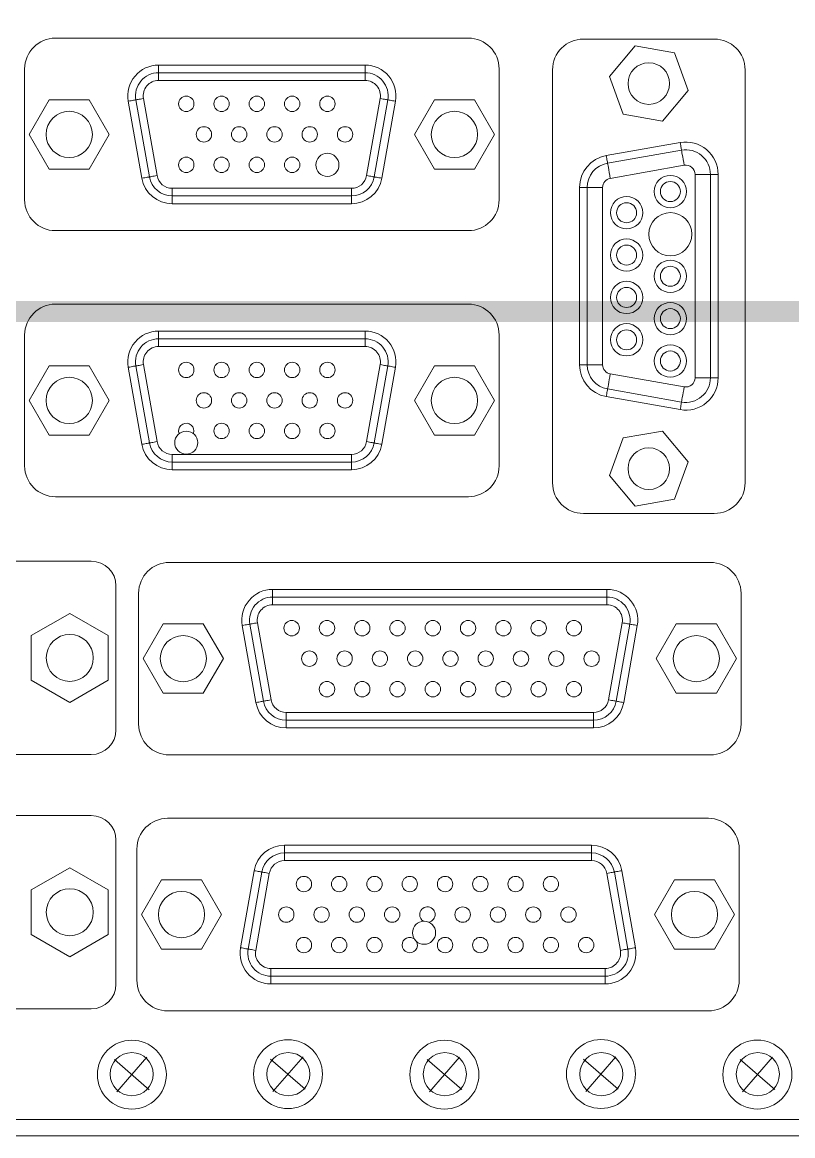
# Model space of a CAD drawing. Extents: x -194 to 239, y -574 to -265.
# Drawn here: x -107.79 to -91.88, y -498.07 to -475.07 of the extents above; entities that cross this region are included whole.
import ezdxf

# ---------------------------------------------------------------- set-up
doc = ezdxf.new("R2010")
doc.units = 0
doc.header["$LTSCALE"] = 0.5
doc.layers.get('0').update_dxf_attribs({"linetype": 'CONTINUOUS'})
doc.layers.add('1', color=7, linetype='CONTINUOUS')

msp = doc.modelspace()

# ---------------------------------------------------------------- hatches: boundary and pattern name
at = {"lineweight": 5}
msp.add_hatch(color=256, dxfattribs=at).paths.add_polyline_path([(-120.02046, -468.08319), (-119.4341, -468.08319), (-116.33505, -480.83071), (-68.47953, -480.83071), (-68.48858, -466.93802), (-67.91047, -466.93802), (-67.90142, -481.26275), (-116.70109, -481.26275)])

# ---------------------------------------------------------------- linework, layer by layer
at = {"color": 7, "linetype": 'Continuous', "lineweight": 5}
for p, q in [((-98.57833, -475.39871), (-107.10654, -475.39871)), ((-93.49806, -475.41844), (-96.2029, -475.41844)), ((-95.13324, -475.56062), (-95.66466, -476.19395)), ((-94.31905, -475.70418), (-95.13324, -475.56062)), ((-94.03629, -476.48108), (-94.31905, -475.70418)), ((-107.74297, -476.03514), (-107.74297, -478.73998)), ((-104.9755, -475.95559), (-100.7114, -475.95559)), ((-104.9755, -476.11469), (-104.9755, -475.95559)), ((-104.9755, -476.11469), (-104.9755, -476.2738)), ((-104.9755, -476.11469), (-100.7114, -476.11469)), ((-100.7114, -476.11469), (-100.7114, -475.95559)), ((-100.7114, -476.2738), (-100.7114, -476.11469)), ((-97.94189, -478.73998), (-97.94189, -476.03514)), ((-96.83932, -484.5831), (-96.83932, -476.05487)), ((-92.86161, -476.05487), (-92.86161, -484.5831)), ((-100.7114, -476.2738), (-104.9755, -476.2738)), ((-95.66466, -476.19395), (-95.3819, -476.97085)), ((-94.56771, -477.11441), (-94.03629, -476.48108)), ((-107.23453, -476.67158), (-107.64792, -477.38756)), ((-106.40779, -476.67158), (-107.23453, -476.67158)), ((-105.99442, -477.38756), (-106.40779, -476.67158)), ((-105.32173, -478.29362), (-105.60227, -476.70254)), ((-105.16502, -478.26599), (-105.44558, -476.6749)), ((-105.2889, -476.64729), (-105.00833, -478.23837)), ((-100.67857, -478.23837), (-100.39801, -476.64729)), ((-100.24132, -476.6749), (-100.52186, -478.26599)), ((-100.08463, -476.70254), (-100.36518, -478.29362)), ((-99.27911, -476.67158), (-99.69248, -477.38756)), ((-98.45237, -476.67158), (-99.27911, -476.67158)), ((-98.03898, -477.38756), (-98.45237, -476.67158)), ((-95.3819, -476.97085), (-94.56771, -477.11441)), ((-107.64792, -477.38756), (-107.23453, -478.10355)), ((-106.40779, -478.10355), (-105.99442, -477.38756)), ((-99.69248, -477.38756), (-99.27911, -478.10355)), ((-98.45237, -478.10355), (-98.03898, -477.38756)), ((-95.73023, -477.82621), (-94.2028, -477.55688)), ((-95.70262, -477.9829), (-94.17517, -477.71359)), ((-107.23453, -478.10355), (-106.40779, -478.10355)), ((-99.27911, -478.10355), (-98.45237, -478.10355)), ((-94.11992, -478.02696), (-95.64735, -478.2963)), ((-93.89582, -478.21499), (-93.57761, -478.21499)), ((-93.89582, -482.41547), (-93.89582, -478.21499)), ((-93.57761, -478.21499), (-93.41849, -478.21499)), ((-93.57761, -478.21499), (-93.57761, -482.41547)), ((-93.41849, -478.21499), (-93.41849, -482.41547)), ((-104.69496, -478.66043), (-104.69496, -478.50133)), ((-104.69496, -478.50133), (-100.99195, -478.50133)), ((-104.69496, -478.81955), (-104.69496, -478.66043)), ((-100.99195, -478.66043), (-104.69496, -478.66043)), ((-100.99195, -478.50133), (-100.99195, -478.66043)), ((-100.99195, -478.81955), (-100.99195, -478.66043)), ((-96.28244, -478.48432), (-96.12335, -478.48432)), ((-96.28244, -482.14613), (-96.28244, -478.48432)), ((-96.12335, -478.48432), (-95.80513, -478.48432)), ((-96.12335, -482.14613), (-96.12335, -478.48432)), ((-95.80513, -478.48432), (-95.80513, -482.14613)), ((-100.99195, -478.81955), (-104.69496, -478.81955)), ((-107.10654, -479.37642), (-98.57833, -479.37642)), ((-98.57833, -480.89496), (-107.10654, -480.89496)), ((-107.74297, -481.53138), (-107.74297, -484.23624)), ((-104.9755, -481.45184), (-100.7114, -481.45184)), ((-104.9755, -481.61093), (-104.9755, -481.45184)), ((-104.9755, -481.61093), (-104.9755, -481.77005)), ((-104.9755, -481.61093), (-100.7114, -481.61093)), ((-100.7114, -481.61093), (-100.7114, -481.45184)), ((-100.7114, -481.77005), (-100.7114, -481.61093)), ((-97.94189, -484.23624), (-97.94189, -481.53138)), ((-100.7114, -481.77005), (-104.9755, -481.77005)), ((-107.23453, -482.16783), (-107.64792, -482.8838)), ((-106.40779, -482.16783), (-107.23453, -482.16783)), ((-105.99442, -482.8838), (-106.40779, -482.16783)), ((-105.32173, -483.78987), (-105.60227, -482.19878)), ((-105.16502, -483.76223), (-105.44558, -482.17115)), ((-105.2889, -482.14353), (-105.00833, -483.73462)), ((-100.67857, -483.73462), (-100.39801, -482.14353)), ((-100.24132, -482.17115), (-100.52186, -483.76223)), ((-100.08463, -482.19878), (-100.36518, -483.78987)), ((-99.27911, -482.16783), (-99.69248, -482.8838)), ((-98.45237, -482.16783), (-99.27911, -482.16783)), ((-98.03898, -482.8838), (-98.45237, -482.16783)), ((-96.28244, -482.14613), (-96.12335, -482.14613)), ((-96.12335, -482.14613), (-95.80513, -482.14613)), ((-95.64735, -482.33415), (-94.11992, -482.60349)), ((-93.89582, -482.41547), (-93.57761, -482.41547)), ((-93.57761, -482.41547), (-93.41849, -482.41547)), ((-94.2028, -483.07357), (-95.73023, -482.80424)), ((-94.17517, -482.91686), (-95.70262, -482.64755)), ((-107.64792, -482.8838), (-107.23453, -483.5998)), ((-106.40779, -483.5998), (-105.99442, -482.8838)), ((-99.69248, -482.8838), (-99.27911, -483.5998)), ((-98.45237, -483.5998), (-98.03898, -482.8838)), ((-107.23453, -483.5998), (-106.40779, -483.5998)), ((-99.27911, -483.5998), (-98.45237, -483.5998)), ((-95.3819, -483.6596), (-95.66466, -484.4365)), ((-94.56771, -483.51604), (-95.3819, -483.6596)), ((-94.03629, -484.14937), (-94.56771, -483.51604)), ((-104.69496, -484.15667), (-104.69496, -483.99758)), ((-104.69496, -483.99758), (-100.99195, -483.99758)), ((-104.69496, -484.31579), (-104.69496, -484.15667)), ((-100.99195, -484.15667), (-104.69496, -484.15667)), ((-100.99195, -483.99758), (-100.99195, -484.15667)), ((-100.99195, -484.31579), (-100.99195, -484.15667)), ((-94.31905, -484.92627), (-94.03629, -484.14937)), ((-100.99195, -484.31579), (-104.69496, -484.31579)), ((-95.66466, -484.4365), (-95.13324, -485.06983)), ((-107.10654, -484.87267), (-98.57833, -484.87267)), ((-95.13324, -485.06983), (-94.31905, -484.92627)), ((-96.2029, -485.21952), (-93.49806, -485.21952)), ((-122.22404, -486.2062), (-106.36576, -486.2062)), ((-93.58269, -486.22955), (-104.75212, -486.22955)), ((-105.85655, -486.71539), (-105.85655, -489.68983)), ((-105.38855, -486.86597), (-105.38855, -489.57083)), ((-102.62006, -486.78642), (-95.71476, -486.78642)), ((-102.62006, -486.78642), (-102.62006, -486.94554)), ((-102.62006, -486.94554), (-102.62006, -487.10464)), ((-102.62006, -486.94554), (-95.71476, -486.94554)), ((-95.71476, -486.78642), (-95.71476, -486.94554)), ((-95.71476, -486.94554), (-95.71476, -487.10464)), ((-92.94626, -489.57083), (-92.94626, -486.86597)), ((-95.71476, -487.10464), (-102.62006, -487.10464)), ((-106.81031, -487.28401), (-107.60585, -487.74332)), ((-106.01477, -487.74332), (-106.81031, -487.28401)), ((-104.87909, -487.50242), (-105.29248, -488.21841)), ((-104.05235, -487.50242), (-104.87909, -487.50242)), ((-103.63898, -488.21841), (-104.05235, -487.50242)), ((-102.96628, -489.12445), (-103.24683, -487.53337)), ((-102.80958, -489.09684), (-103.09014, -487.50575)), ((-102.93345, -487.47812), (-102.65289, -489.0692)), ((-95.68192, -489.0692), (-95.40136, -487.47812)), ((-95.24467, -487.50575), (-95.52524, -489.09684)), ((-95.08798, -487.53337), (-95.36853, -489.12445)), ((-94.28247, -487.50242), (-94.69584, -488.21841)), ((-93.45572, -487.50242), (-94.28247, -487.50242)), ((-93.04233, -488.21841), (-93.45572, -487.50242)), ((-107.60585, -487.74332), (-107.60585, -488.66192)), ((-106.01477, -488.66192), (-106.01477, -487.74332)), ((-105.29248, -488.21841), (-104.87909, -488.93438)), ((-104.05235, -488.93438), (-103.63898, -488.21841)), ((-94.69584, -488.21841), (-94.28247, -488.93438)), ((-93.45572, -488.93438), (-93.04233, -488.21841)), ((-107.60585, -488.66192), (-106.81031, -489.12123)), ((-106.81031, -489.12123), (-106.01477, -488.66192)), ((-104.87909, -488.93438), (-104.05235, -488.93438)), ((-94.28247, -488.93438), (-93.45572, -488.93438)), ((-102.33951, -489.33216), (-102.33951, -489.49126)), ((-102.33951, -489.33216), (-95.9953, -489.33216)), ((-102.33951, -489.49126), (-102.33951, -489.65038)), ((-95.9953, -489.49126), (-102.33951, -489.49126)), ((-95.9953, -489.33216), (-95.9953, -489.49126)), ((-95.9953, -489.49126), (-95.9953, -489.65038)), ((-95.9953, -489.65038), (-102.33951, -489.65038)), ((-106.36576, -490.19904), (-122.22404, -490.19904)), ((-104.75212, -490.20726), (-93.58269, -490.20726)), ((-122.22404, -491.45995), (-106.36576, -491.45995)), ((-93.61962, -491.51641), (-104.78903, -491.51641)), ((-105.85655, -491.96916), (-105.85655, -494.9436)), ((-105.42546, -492.15284), (-105.42546, -494.85768)), ((-102.37642, -492.07329), (-96.03221, -492.07329)), ((-102.37642, -492.23239), (-102.37642, -492.07329)), ((-102.37642, -492.3915), (-102.37642, -492.23239)), ((-102.37642, -492.23239), (-96.03221, -492.23239)), ((-96.03221, -492.23239), (-96.03221, -492.07329)), ((-96.03221, -492.3915), (-96.03221, -492.23239)), ((-92.98317, -494.85768), (-92.98317, -492.15284)), ((-96.03221, -492.3915), (-102.37642, -492.3915)), ((-106.81031, -492.53778), (-107.60585, -492.99707)), ((-106.01477, -492.99707), (-106.81031, -492.53778)), ((-103.28374, -494.1903), (-103.00319, -492.59921)), ((-103.12705, -494.21791), (-102.84651, -492.62683)), ((-102.6898, -492.65446), (-102.97036, -494.24555)), ((-95.43829, -494.24555), (-95.71883, -492.65446)), ((-95.56215, -492.62683), (-95.28158, -494.21791)), ((-95.40546, -492.59921), (-95.12489, -494.1903)), ((-104.91602, -492.78928), (-105.32939, -493.50526)), ((-104.08926, -492.78928), (-104.91602, -492.78928)), ((-103.67589, -493.50526), (-104.08926, -492.78928)), ((-94.31938, -492.78928), (-94.73277, -493.50526)), ((-93.49263, -492.78928), (-94.31938, -492.78928)), ((-93.07926, -493.50526), (-93.49263, -492.78928)), ((-107.60585, -492.99707), (-107.60585, -493.91569)), ((-106.01477, -493.91569), (-106.01477, -492.99707)), ((-105.32939, -493.50526), (-104.91602, -494.22125)), ((-104.08926, -494.22125), (-103.67589, -493.50526)), ((-94.73277, -493.50526), (-94.31938, -494.22125)), ((-93.49263, -494.22125), (-93.07926, -493.50526)), ((-107.60585, -493.91569), (-106.81031, -494.375)), ((-106.81031, -494.375), (-106.01477, -493.91569)), ((-104.91602, -494.22125), (-104.08926, -494.22125)), ((-94.31938, -494.22125), (-93.49263, -494.22125)), ((-102.65699, -494.77813), (-102.65699, -494.61903)), ((-102.65699, -494.61903), (-95.75167, -494.61903)), ((-102.65699, -494.93724), (-102.65699, -494.77813)), ((-95.75167, -494.77813), (-102.65699, -494.77813)), ((-95.75167, -494.77813), (-95.75167, -494.61903)), ((-95.75167, -494.93724), (-95.75167, -494.77813)), ((-95.75167, -494.93724), (-102.65699, -494.93724)), ((-106.36576, -495.45281), (-122.22404, -495.45281)), ((-104.78903, -495.49412), (-93.61962, -495.49412)), ((-123.0932, -497.74138), (-83.76474, -497.74138))]:
    msp.add_line(p, q, dxfattribs=at)
at = {"linetype": 'Continuous', "lineweight": 5}
for p, q in [((-105.88683, -496.50112), (-105.16945, -497.12255)), ((-105.21742, -496.45315), (-105.83886, -497.17053)), ((-102.66272, -496.49095), (-101.94534, -497.11239)), ((-101.99331, -496.44298), (-102.61475, -497.16036)), ((-99.43164, -496.50079), (-98.71426, -497.12222)), ((-98.76223, -496.45281), (-99.38367, -497.1702)), ((-96.19828, -496.48902), (-95.4809, -497.11046)), ((-95.52888, -496.44105), (-96.15031, -497.15843)), ((-92.96678, -496.49992), (-92.24939, -497.12136)), ((-92.29737, -496.45195), (-92.9188, -497.16933)), ((-132.4625, -497.74203), (-83.76319, -497.74203))]:
    msp.add_line(p, q, dxfattribs=at)
at = {"color": 7, "linetype": 'Continuous', "lineweight": 5, "flags": 128}
for points in [[(-105.60227, -476.70254), (-105.5717, -476.69715), (-105.54232, -476.69196), (-105.51521, -476.68719), (-105.49147, -476.683), (-105.47199, -476.67957), (-105.45751, -476.67701), (-105.4486, -476.67543), (-105.44558, -476.6749)], [(-105.44558, -476.6749), (-105.44257, -476.67437), (-105.43365, -476.6728), (-105.41918, -476.67026), (-105.39968, -476.66682), (-105.37594, -476.66263), (-105.34885, -476.65785), (-105.31945, -476.65267), (-105.2889, -476.64729)], [(-100.39801, -476.64729), (-100.36745, -476.65267), (-100.33805, -476.65785), (-100.31097, -476.66263), (-100.28722, -476.66682), (-100.26772, -476.67026), (-100.25325, -476.6728), (-100.24434, -476.67437), (-100.24132, -476.6749)], [(-100.24132, -476.6749), (-100.2383, -476.67543), (-100.22939, -476.67701), (-100.21492, -476.67957), (-100.19542, -476.683), (-100.17169, -476.68719), (-100.14459, -476.69196), (-100.11521, -476.69715), (-100.08463, -476.70254)], [(-94.17517, -477.71359), (-94.1757, -477.71057), (-94.17727, -477.70166), (-94.17981, -477.68717), (-94.18327, -477.66769), (-94.18744, -477.64394), (-94.19222, -477.61685), (-94.1974, -477.58745), (-94.2028, -477.55688)], [(-94.11992, -478.02696), (-94.13069, -477.96583), (-94.14105, -477.90703), (-94.15061, -477.85286), (-94.15899, -477.80537), (-94.16585, -477.76639), (-94.17096, -477.73743), (-94.17411, -477.7196), (-94.17517, -477.71359)], [(-95.70262, -477.9829), (-95.70313, -477.97991), (-95.7047, -477.97099), (-95.70726, -477.9565), (-95.7107, -477.93702), (-95.71489, -477.91327), (-95.71967, -477.88619), (-95.72485, -477.85679), (-95.73023, -477.82621)], [(-95.64735, -478.2963), (-95.65814, -478.23515), (-95.66849, -478.17637), (-95.67805, -478.12218), (-95.68642, -478.0747), (-95.6933, -478.03573), (-95.69841, -478.00676), (-95.70155, -477.98893), (-95.70262, -477.9829)], [(-105.32173, -478.29362), (-105.29115, -478.28824), (-105.26175, -478.28306), (-105.23467, -478.27828), (-105.21092, -478.27409), (-105.19144, -478.27065), (-105.17695, -478.26809), (-105.16804, -478.26652), (-105.16502, -478.26599)], [(-105.16502, -478.26599), (-105.16202, -478.26546), (-105.15311, -478.26388), (-105.13862, -478.26134), (-105.11914, -478.25791), (-105.09539, -478.25372), (-105.06831, -478.24894), (-105.03891, -478.24376), (-105.00833, -478.23837)], [(-100.67857, -478.23837), (-100.648, -478.24376), (-100.6186, -478.24894), (-100.59151, -478.25372), (-100.56777, -478.25791), (-100.54829, -478.26134), (-100.53379, -478.26388), (-100.52488, -478.26546), (-100.52186, -478.26599)], [(-100.52186, -478.26599), (-100.51887, -478.26652), (-100.50995, -478.26809), (-100.49546, -478.27065), (-100.47598, -478.27409), (-100.45224, -478.27828), (-100.42515, -478.28306), (-100.39575, -478.28824), (-100.36518, -478.29362)], [(-105.60227, -482.19878), (-105.5717, -482.1934), (-105.54232, -482.18822), (-105.51521, -482.18344), (-105.49147, -482.17925), (-105.47199, -482.17581), (-105.45751, -482.17325), (-105.4486, -482.17168), (-105.44558, -482.17115)], [(-105.44558, -482.17115), (-105.44257, -482.17062), (-105.43365, -482.16904), (-105.41918, -482.1665), (-105.39968, -482.16307), (-105.37594, -482.15888), (-105.34885, -482.1541), (-105.31945, -482.14892), (-105.2889, -482.14353)], [(-100.39801, -482.14353), (-100.36745, -482.14892), (-100.33805, -482.1541), (-100.31097, -482.15888), (-100.28722, -482.16307), (-100.26772, -482.1665), (-100.25325, -482.16904), (-100.24434, -482.17062), (-100.24132, -482.17115)], [(-100.24132, -482.17115), (-100.2383, -482.17168), (-100.22939, -482.17325), (-100.21492, -482.17581), (-100.19542, -482.17925), (-100.17169, -482.18344), (-100.14459, -482.18822), (-100.11521, -482.1934), (-100.08463, -482.19878)], [(-95.70262, -482.64755), (-95.70155, -482.64152), (-95.69841, -482.62369), (-95.6933, -482.59472), (-95.68642, -482.55575), (-95.67805, -482.50827), (-95.66849, -482.45408), (-95.65814, -482.3953), (-95.64735, -482.33415)], [(-95.73023, -482.80424), (-95.72485, -482.77366), (-95.71967, -482.74426), (-95.71489, -482.71718), (-95.7107, -482.69343), (-95.70726, -482.67395), (-95.7047, -482.65946), (-95.70313, -482.65054), (-95.70262, -482.64755)], [(-94.17517, -482.91686), (-94.17411, -482.91085), (-94.17096, -482.89302), (-94.16585, -482.86406), (-94.15899, -482.82508), (-94.15061, -482.77759), (-94.14105, -482.72342), (-94.13069, -482.66462), (-94.11992, -482.60349)], [(-94.2028, -483.07357), (-94.1974, -483.043), (-94.19222, -483.0136), (-94.18744, -482.98651), (-94.18327, -482.96276), (-94.17981, -482.94328), (-94.17727, -482.92879), (-94.1757, -482.91988), (-94.17517, -482.91686)], [(-105.16502, -483.76223), (-105.16202, -483.7617), (-105.15311, -483.76015), (-105.13862, -483.75759), (-105.11914, -483.75415), (-105.09539, -483.74996), (-105.06831, -483.74518), (-105.03891, -483.74), (-105.00833, -483.73462)], [(-104.25537, -483.56987), (-104.25478, -483.56829), (-104.24521, -483.51388)], [(-100.67857, -483.73462), (-100.648, -483.74), (-100.6186, -483.74518), (-100.59151, -483.74996), (-100.56777, -483.75415), (-100.54829, -483.75759), (-100.53379, -483.76015), (-100.52488, -483.7617), (-100.52186, -483.76223)], [(-105.32173, -483.78987), (-105.29115, -483.78448), (-105.26175, -483.7793), (-105.23467, -483.77452), (-105.21092, -483.77033), (-105.19144, -483.7669), (-105.17695, -483.76434), (-105.16804, -483.76276), (-105.16502, -483.76223)], [(-100.52186, -483.76223), (-100.51887, -483.76276), (-100.50995, -483.76434), (-100.49546, -483.7669), (-100.47598, -483.77033), (-100.45224, -483.77452), (-100.42515, -483.7793), (-100.39575, -483.78448), (-100.36518, -483.78987)], [(-103.09014, -487.50575), (-103.09316, -487.50629), (-103.10207, -487.50784), (-103.11654, -487.5104), (-103.13602, -487.51383), (-103.15977, -487.51803), (-103.18687, -487.52281), (-103.21625, -487.52798), (-103.24683, -487.53337)], [(-102.93345, -487.47812), (-102.96401, -487.48351), (-102.99341, -487.48868), (-103.02049, -487.49346), (-103.04424, -487.49766), (-103.06374, -487.50109), (-103.07821, -487.50365), (-103.08712, -487.50522), (-103.09014, -487.50575)], [(-95.24467, -487.50575), (-95.24769, -487.50522), (-95.2566, -487.50365), (-95.27109, -487.50109), (-95.29057, -487.49766), (-95.31432, -487.49346), (-95.34141, -487.48868), (-95.3708, -487.48351), (-95.40136, -487.47812)], [(-95.08798, -487.53337), (-95.11856, -487.52798), (-95.14796, -487.52281), (-95.17504, -487.51803), (-95.19879, -487.51383), (-95.21827, -487.5104), (-95.23274, -487.50784), (-95.24168, -487.50629), (-95.24467, -487.50575)], [(-102.80958, -489.09684), (-102.81259, -489.09737), (-102.82151, -489.09894), (-102.836, -489.10149), (-102.85548, -489.10492), (-102.87922, -489.10911), (-102.90631, -489.11389), (-102.93571, -489.11907), (-102.96628, -489.12445)], [(-102.65289, -489.0692), (-102.68346, -489.07459), (-102.71286, -489.07977), (-102.73995, -489.08455), (-102.76369, -489.08874), (-102.78317, -489.09217), (-102.79767, -489.09473), (-102.80658, -489.09631), (-102.80958, -489.09684)], [(-95.52524, -489.09684), (-95.52823, -489.09631), (-95.53715, -489.09473), (-95.55164, -489.09217), (-95.57112, -489.08874), (-95.59486, -489.08455), (-95.62195, -489.07977), (-95.65135, -489.07459), (-95.68192, -489.0692)], [(-95.36853, -489.12445), (-95.3991, -489.11907), (-95.4285, -489.11389), (-95.45559, -489.10911), (-95.47933, -489.10492), (-95.49881, -489.10149), (-95.51331, -489.09894), (-95.52222, -489.09737), (-95.52524, -489.09684)], [(-103.00319, -492.59921), (-102.97262, -492.6046), (-102.94322, -492.60978), (-102.91613, -492.61456), (-102.89239, -492.61875), (-102.87291, -492.62218), (-102.85842, -492.62472), (-102.8495, -492.6263), (-102.84651, -492.62683)], [(-102.84651, -492.62683), (-102.84349, -492.62736), (-102.83458, -492.62893), (-102.82008, -492.63149), (-102.80061, -492.63493), (-102.77686, -492.63912), (-102.74977, -492.64388), (-102.72037, -492.64908), (-102.6898, -492.65446)], [(-95.71883, -492.65446), (-95.68826, -492.64908), (-95.65888, -492.64388), (-95.63177, -492.63912), (-95.60803, -492.63493), (-95.58855, -492.63149), (-95.57408, -492.62893), (-95.56516, -492.62736), (-95.56215, -492.62683)], [(-95.56215, -492.62683), (-95.55913, -492.6263), (-95.55022, -492.62472), (-95.53574, -492.62218), (-95.51624, -492.61875), (-95.4925, -492.61456), (-95.46541, -492.60978), (-95.43601, -492.6046), (-95.40546, -492.59921)], [(-103.28374, -494.1903), (-103.25318, -494.19568), (-103.22378, -494.20086), (-103.1967, -494.20564), (-103.17295, -494.20983), (-103.15345, -494.21326), (-103.13898, -494.21581), (-103.13007, -494.21738), (-103.12705, -494.21791)], [(-103.12705, -494.21791), (-103.12403, -494.21844), (-103.11512, -494.22002), (-103.10065, -494.22258), (-103.08115, -494.22601), (-103.05742, -494.2302), (-103.03032, -494.23498), (-103.00094, -494.24016), (-102.97036, -494.24555)], [(-95.43829, -494.24555), (-95.40771, -494.24016), (-95.37832, -494.23498), (-95.35123, -494.2302), (-95.32748, -494.22601), (-95.308, -494.22258), (-95.29351, -494.22002), (-95.2846, -494.21844), (-95.28158, -494.21791)], [(-95.28158, -494.21791), (-95.27859, -494.21738), (-95.26967, -494.21581), (-95.25518, -494.21326), (-95.2357, -494.20983), (-95.21195, -494.20564), (-95.18487, -494.20086), (-95.15547, -494.19568), (-95.12489, -494.1903)]]:
    msp.add_lwpolyline(points, dxfattribs=at)
at = {"color": 7, "linetype": 'Continuous', "lineweight": 5}
for centre, radius in [((-94.85047, -476.33751), 0.42959), ((-104.40431, -476.75749), 0.15911), ((-103.67559, -476.75749), 0.15911), ((-102.94687, -476.75749), 0.15911), ((-102.21815, -476.75749), 0.15911), ((-101.48944, -476.75749), 0.15911), ((-106.82117, -477.38756), 0.47733), ((-106.82117, -477.38756), 0.47733), ((-98.86574, -477.38756), 0.47733), ((-98.86574, -477.38756), 0.47733), ((-104.03995, -477.38756), 0.15911), ((-103.31123, -477.38756), 0.15911), ((-102.58251, -477.38756), 0.15911), ((-101.8538, -477.38756), 0.15911), ((-101.12508, -477.38756), 0.15911), ((-104.40431, -478.01763), 0.15911), ((-103.67559, -478.01763), 0.15911), ((-102.94687, -478.01763), 0.15911), ((-102.21815, -478.01763), 0.15911), ((-101.48944, -478.01763), 0.23866), ((-94.40592, -478.56879), 0.33413), ((-94.40592, -478.56879), 0.20684), ((-95.30966, -479.00633), 0.33413), ((-95.30966, -479.00633), 0.20684), ((-94.40592, -479.45037), 0.4455), ((-95.30966, -479.88143), 0.33413), ((-95.30966, -479.88143), 0.20684), ((-94.40592, -480.31898), 0.33413), ((-94.40592, -480.31898), 0.20684), ((-95.30966, -480.75653), 0.33413), ((-95.30966, -480.75653), 0.20684), ((-94.40592, -481.19408), 0.33413), ((-94.40592, -481.19408), 0.20684), ((-95.30966, -481.63163), 0.33413), ((-95.30966, -481.63163), 0.20684), ((-94.40592, -482.06917), 0.33413), ((-94.40592, -482.06917), 0.20684), ((-104.40431, -482.25374), 0.15911), ((-103.67559, -482.25374), 0.15911), ((-102.94687, -482.25374), 0.15911), ((-102.21815, -482.25374), 0.15911), ((-101.48944, -482.25374), 0.15911), ((-106.82117, -482.88381), 0.47733), ((-106.82117, -482.88381), 0.47733), ((-98.86574, -482.88381), 0.47733), ((-98.86574, -482.88381), 0.47733), ((-104.03995, -482.88381), 0.15911), ((-103.31123, -482.88381), 0.15911), ((-102.58251, -482.88381), 0.15911), ((-101.8538, -482.88381), 0.15911), ((-101.12508, -482.88381), 0.15911), ((-103.67559, -483.51388), 0.15911), ((-102.94687, -483.51388), 0.15911), ((-102.21815, -483.51388), 0.15911), ((-101.48944, -483.51388), 0.15911), ((-104.40431, -483.75636), 0.23866), ((-94.85047, -484.29294), 0.42959), ((-102.22706, -487.58833), 0.15911), ((-101.49835, -487.58833), 0.15911), ((-100.76963, -487.58833), 0.15911), ((-100.04091, -487.58833), 0.15911), ((-99.3122, -487.58833), 0.15911), ((-98.58348, -487.58833), 0.15911), ((-97.85476, -487.58833), 0.15911), ((-97.12604, -487.58833), 0.15911), ((-96.39733, -487.58833), 0.15911), ((-106.81031, -488.20262), 0.48496), ((-104.46572, -488.2184), 0.47733), ((-93.86909, -488.2184), 0.47733), ((-101.86271, -488.2184), 0.15911), ((-101.13399, -488.2184), 0.15911), ((-100.40527, -488.2184), 0.15911), ((-99.67655, -488.2184), 0.15911), ((-98.94784, -488.2184), 0.15911), ((-98.21912, -488.2184), 0.15911), ((-97.4904, -488.2184), 0.15911), ((-96.76169, -488.2184), 0.15911), ((-96.03297, -488.2184), 0.15911), ((-101.49835, -488.84847), 0.15911), ((-100.76963, -488.84847), 0.15911), ((-100.04091, -488.84847), 0.15911), ((-99.3122, -488.84847), 0.15911), ((-98.58348, -488.84847), 0.15911), ((-97.85476, -488.84847), 0.15911), ((-97.12604, -488.84847), 0.15911), ((-96.39733, -488.84847), 0.15911), ((-101.9744, -492.87519), 0.15911), ((-101.24568, -492.87519), 0.15911), ((-100.51697, -492.87519), 0.15911), ((-99.78825, -492.87519), 0.15911), ((-99.05953, -492.87519), 0.15911), ((-98.33081, -492.87519), 0.15911), ((-97.6021, -492.87519), 0.15911), ((-96.87338, -492.87519), 0.15911), ((-106.81031, -493.45638), 0.48496), ((-104.50264, -493.50526), 0.47733), ((-93.90601, -493.50526), 0.47733), ((-102.33876, -493.50526), 0.15911), ((-101.61004, -493.50526), 0.15911), ((-100.88132, -493.50526), 0.15911), ((-100.15261, -493.50526), 0.15911), ((-98.69517, -493.50526), 0.15911), ((-97.96646, -493.50526), 0.15911), ((-97.23774, -493.50526), 0.15911), ((-96.50902, -493.50526), 0.15911), ((-99.49263, -493.88139), 0.23866), ((-101.9744, -494.13533), 0.15911), ((-101.24568, -494.13533), 0.15911), ((-100.51697, -494.13533), 0.15911), ((-99.05953, -494.13533), 0.15911), ((-98.33081, -494.13533), 0.15911), ((-97.6021, -494.13533), 0.15911), ((-96.87338, -494.13533), 0.15911), ((-96.14466, -494.13533), 0.15911), ((-105.53079, -496.80263), 0.4455), ((-102.29771, -496.80263), 0.4455), ((-99.06462, -496.80263), 0.4455), ((-95.83154, -496.80263), 0.4455), ((-92.59845, -496.80263), 0.4455)]:
    msp.add_circle(centre, radius, dxfattribs=at)
at = {"linetype": 'Continuous', "lineweight": 5}
for centre in [(-105.52814, -496.81184), (-102.30403, -496.80167), (-99.07295, -496.8115), (-95.83959, -496.79974), (-92.60809, -496.81064)]:
    msp.add_circle(centre, 0.71184, dxfattribs=at)
at = {"color": 7, "linetype": 'Continuous', "lineweight": 5}
for centre, radius, start, end in [((-107.10654, -476.03514), 0.63643, 90, 180), ((-98.57832, -476.03514), 0.63643, 0, 90), ((-96.2029, -476.05487), 0.63643, 90, 180), ((-93.49805, -476.05487), 0.63643, 0, 90), ((-104.97551, -476.59202), 0.63643, 90, 190), ((-104.97551, -476.59202), 0.47733, 90, 190), ((-100.7114, -476.59202), 0.63643, 350, 90), ((-100.7114, -476.59202), 0.47733, 350, 90), ((-104.97551, -476.59202), 0.31822, 90, 190), ((-100.7114, -476.59202), 0.31822, 350, 90), ((-94.08675, -478.21499), 0.66826, 0, 100), ((-94.08675, -478.21499), 0.50915, 0, 100), ((-95.61419, -478.48432), 0.66826, 100, 180), ((-95.61419, -478.48432), 0.50915, 100, 180), ((-94.08675, -478.21499), 0.19093, 0, 100), ((-104.69495, -478.18311), 0.63643, 190, 270), ((-104.69495, -478.18311), 0.47733, 190, 270), ((-104.69495, -478.18311), 0.31822, 190, 270), ((-100.99195, -478.18311), 0.31822, 270, 350), ((-100.99195, -478.18311), 0.47733, 270, 350), ((-100.99195, -478.18311), 0.63643, 270, 350), ((-95.61419, -478.48432), 0.19093, 100, 180), ((-107.10654, -478.73999), 0.63643, 180, 270), ((-98.57832, -478.73999), 0.63643, 270, 0), ((-107.10654, -481.53139), 0.63643, 90, 180), ((-98.57832, -481.53139), 0.63643, 0, 90), ((-104.97551, -482.08827), 0.63643, 90, 190), ((-104.97551, -482.08827), 0.47733, 90, 190), ((-100.7114, -482.08827), 0.63643, 350, 90), ((-100.7114, -482.08827), 0.47733, 350, 90), ((-104.97551, -482.08827), 0.31822, 90, 190), ((-100.7114, -482.08827), 0.31822, 350, 90), ((-95.61419, -482.14613), 0.66826, 180, 260), ((-95.61419, -482.14613), 0.50915, 180, 260), ((-95.61419, -482.14613), 0.19093, 180, 260), ((-94.08675, -482.41546), 0.66826, 260, 0), ((-94.08675, -482.41546), 0.50915, 260, 0), ((-94.08675, -482.41546), 0.19093, 260, 0), ((-104.40431, -483.51388), 0.15911, 0, 200.600257), ((-104.69495, -483.67935), 0.31822, 190, 270), ((-100.99195, -483.67935), 0.31822, 270, 350), ((-104.69495, -483.67935), 0.63643, 190, 270), ((-104.69495, -483.67935), 0.47733, 190, 270), ((-100.99195, -483.67935), 0.47733, 270, 350), ((-100.99195, -483.67935), 0.63643, 270, 350), ((-107.10654, -484.23623), 0.63643, 180, 270), ((-98.57832, -484.23623), 0.63643, 270, 0), ((-96.2029, -484.58309), 0.63643, 180, 270), ((-93.49805, -484.58309), 0.63643, 270, 0), ((-106.36576, -486.7154), 0.50921, 0, 90), ((-104.75212, -486.86598), 0.63643, 90, 180), ((-93.5827, -486.86598), 0.63643, 0, 90), ((-102.62006, -487.42286), 0.63643, 90, 190), ((-102.62006, -487.42286), 0.47733, 90, 190), ((-95.71475, -487.42286), 0.63643, 350, 90), ((-95.71475, -487.42286), 0.47733, 350, 90), ((-102.62006, -487.42286), 0.31822, 90, 190), ((-95.71475, -487.42286), 0.31822, 350, 90), ((-102.33951, -489.01394), 0.63643, 190, 270), ((-102.33951, -489.01394), 0.47733, 190, 270), ((-102.33951, -489.01394), 0.31822, 190, 270), ((-95.9953, -489.01394), 0.31822, 270, 350), ((-95.9953, -489.01394), 0.47733, 270, 350), ((-95.9953, -489.01394), 0.63643, 270, 350), ((-106.36576, -489.68984), 0.50921, 270, 0), ((-104.75212, -489.57082), 0.63643, 180, 270), ((-93.5827, -489.57082), 0.63643, 270, 0), ((-106.36576, -491.96916), 0.50921, 0, 90), ((-104.78903, -492.15284), 0.63643, 90, 180), ((-93.61961, -492.15284), 0.63643, 0, 90), ((-102.37642, -492.70972), 0.63643, 90, 170), ((-102.37642, -492.70972), 0.47733, 90, 170), ((-96.03222, -492.70972), 0.63643, 10, 90), ((-96.03222, -492.70972), 0.47733, 10, 90), ((-102.37642, -492.70972), 0.31822, 90, 170), ((-96.03222, -492.70972), 0.31822, 10, 90), ((-99.42389, -493.50526), 0.15911, 279.33562, 180), ((-99.42389, -493.50526), 0.15911, 180, 239.952331), ((-99.78825, -494.13533), 0.15911, 49.620498, 180), ((-99.78825, -494.13533), 0.15911, 180, 29.501034), ((-102.65698, -494.3008), 0.63643, 170, 270), ((-102.65698, -494.3008), 0.47733, 170, 270), ((-102.65698, -494.3008), 0.31822, 170, 270), ((-95.75166, -494.3008), 0.63643, 270, 10), ((-95.75166, -494.3008), 0.47733, 270, 10), ((-95.75166, -494.3008), 0.31822, 270, 10), ((-106.36576, -494.9436), 0.50921, 270, 0), ((-104.78903, -494.85768), 0.63643, 180, 270), ((-93.61961, -494.85768), 0.63643, 270, 0)]:
    msp.add_arc(centre, radius, start, end, dxfattribs=at)
at = {"layer": '1', "lineweight": 5}
msp.add_line((-132.4625, -498.07407), (4.26189, -498.07407), dxfattribs=at)

doc.saveas('drawing.dxf')
